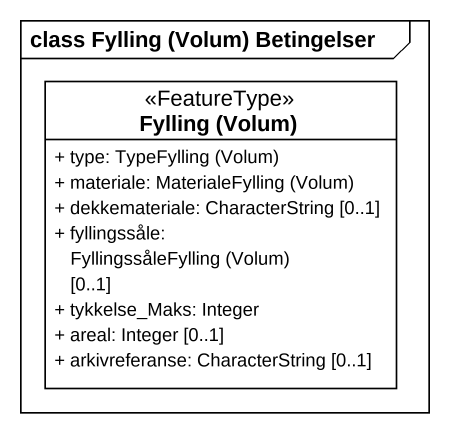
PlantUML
@startuml
mainframe class Fylling (Volum) Betingelser
hide circle
hide empty members
skinparam classAttributeIconSize 0
class "Fylling (Volum)" as Fylling_Volum <<FeatureType>> {
  {field} + type: TypeFylling (Volum)
  {field} + materiale: MaterialeFylling (Volum)
  + dekkemateriale: CharacterString [0..1]
  {field} + fyllingssåle: FyllingssåleFylling (Volum) [0..1]
  + tykkelse_Maks: Integer
  + areal: Integer [0..1]
  + arkivreferanse: CharacterString [0..1]
}
@enduml
